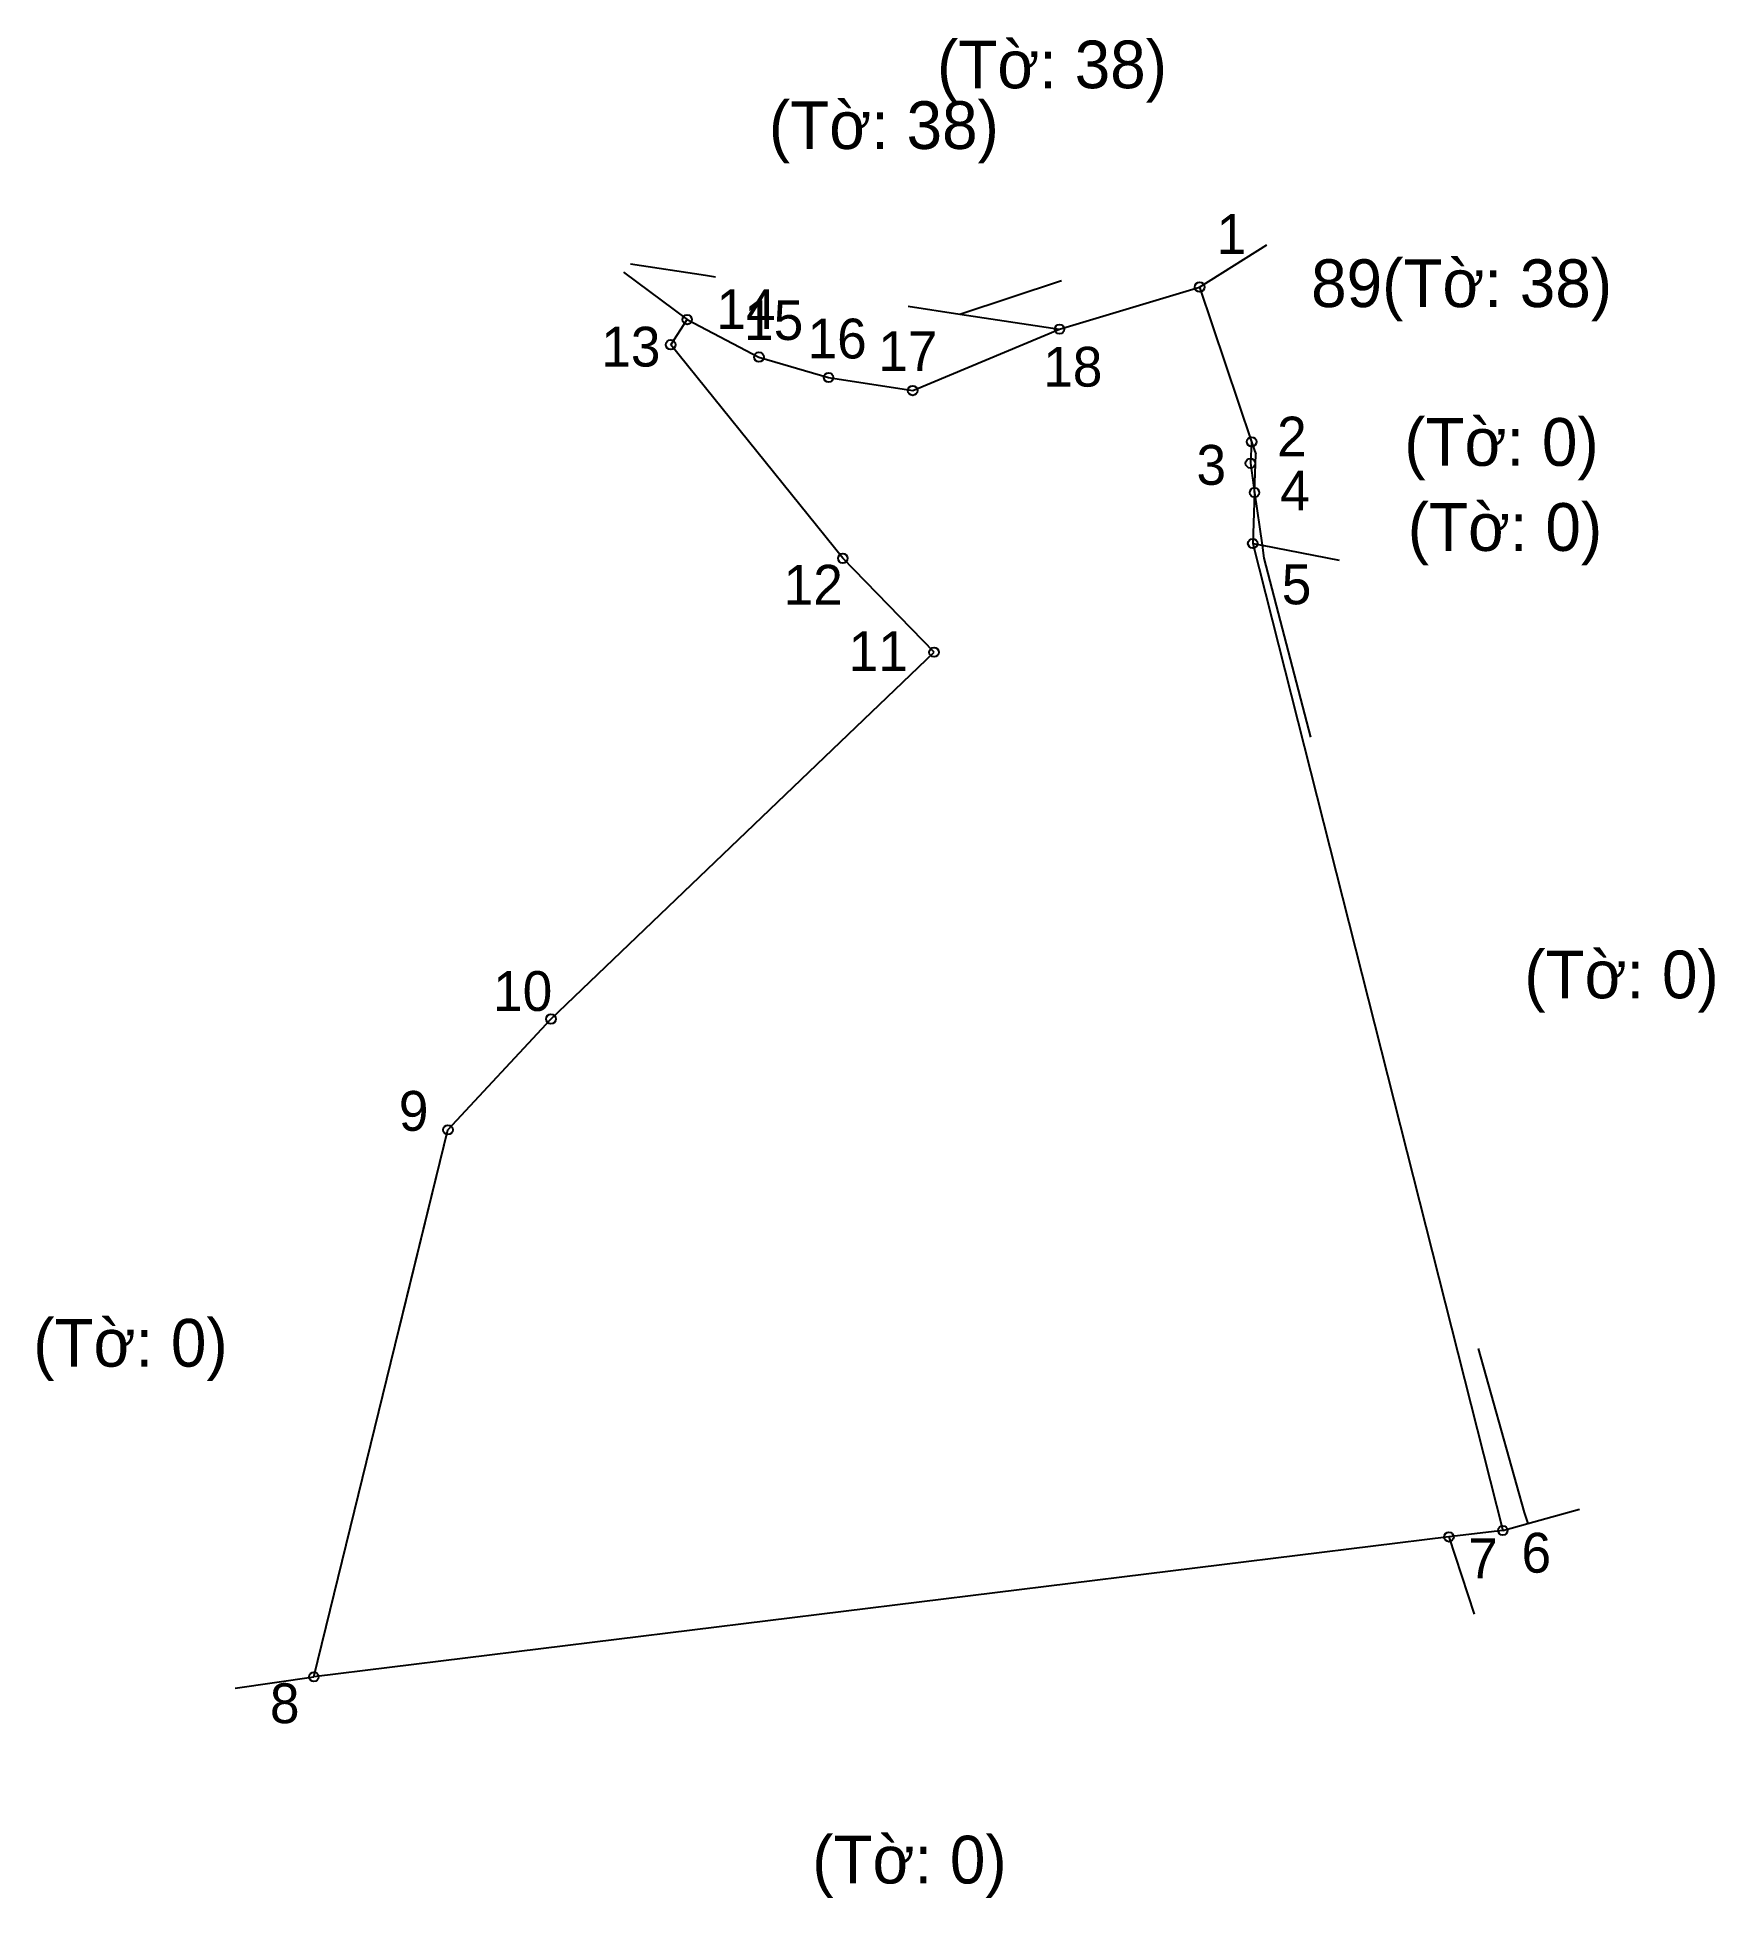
# Model space of a CAD drawing. Extents: x 547452 to 547558, y 1821456 to 1821574.
import ezdxf

# ---------------------------------------------------------------- set-up
doc = ezdxf.new("R2010")
doc.units = 0
for name, color, linetype in [('CanhThua', 7, 'Continuous'), ('MocDinhThua', 7, 'Continuous'), ('NhanTuCan', 7, 'Continuous'), ('RauThua', 7, 'Continuous'), ('SoHieuDinhThua', 7, 'Continuous')]:
    doc.layers.add(name, color=color, linetype=linetype)

msp = doc.modelspace()

# ---------------------------------------------------------------- linework, layer by layer
at = {"layer": 'CanhThua'}
for p, q in [((547516.77, 1821555.6), (547525.63, 1821558.27)), ((547525.63, 1821558.27), (547528.92, 1821548.48)), ((547492.19, 1821554.62), (547493.23, 1821556.21)), ((547493.23, 1821556.21), (547497.77, 1821553.84)), ((547507.49, 1821551.72), (547516.77, 1821555.6)), ((547503.07, 1821541.11), (547492.19, 1821554.62)), ((547497.77, 1821553.84), (547502.17, 1821552.55)), ((547502.17, 1821552.55), (547507.49, 1821551.72)), ((547528.92, 1821548.48), (547528.84, 1821547.12)), ((547528.84, 1821547.12), (547529.1, 1821545.27)), ((547529.1, 1821545.27), (547528.99, 1821542.05)), ((547508.84, 1821535.17), (547503.07, 1821541.11)), ((547528.99, 1821542.05), (547544.8, 1821479.62)), ((547484.62, 1821511.97), (547508.84, 1821535.17)), ((547478.11, 1821504.96), (547484.62, 1821511.97)), ((547469.63, 1821470.36), (547478.11, 1821504.96)), ((547541.39, 1821479.21), (547469.63, 1821470.36)), ((547544.8, 1821479.62), (547541.39, 1821479.21))]:
    msp.add_line(p, q, dxfattribs=at)
at = {"layer": 'MocDinhThua'}
for centre in [(547525.63, 1821558.27), (547493.23, 1821556.21), (547516.77, 1821555.6), (547492.19, 1821554.62), (547497.77, 1821553.84), (547502.17, 1821552.55), (547507.49, 1821551.72), (547528.92, 1821548.48), (547528.84, 1821547.12), (547529.1, 1821545.27), (547528.99, 1821542.05), (547503.07, 1821541.11), (547508.84, 1821535.17), (547484.62, 1821511.97), (547478.11, 1821504.96), (547544.8, 1821479.62), (547541.39, 1821479.21), (547469.63, 1821470.36)]:
    msp.add_circle(centre, 0.302, dxfattribs=at)
at = {"layer": 'RauThua'}
for p, q in [((547525.63, 1821558.27), (547529.87, 1821560.94)), ((547489.21, 1821559.21), (547493.23, 1821556.21)), ((547489.21, 1821559.21), (547493.23, 1821556.21)), ((547489.64, 1821559.73), (547494.38, 1821559.01)), ((547494.38, 1821559.01), (547495.03, 1821558.91)), ((547510.47, 1821556.55), (547516.89, 1821558.68)), ((547507.2, 1821557.05), (547510.47, 1821556.55)), ((547510.47, 1821556.55), (547516.77, 1821555.6)), ((547510.47, 1821556.55), (547516.77, 1821555.6)), ((547528.92, 1821548.48), (547529.19, 1821547.69)), ((547528.92, 1821548.48), (547529.19, 1821547.69)), ((547528.92, 1821548.48), (547529.19, 1821547.69)), ((547529.1, 1821545.27), (547529.19, 1821547.69)), ((547529.1, 1821545.27), (547529.19, 1821547.69)), ((547529.1, 1821545.27), (547529.19, 1821547.69)), ((547529.1, 1821545.27), (547529.58, 1821541.94)), ((547529.1, 1821545.27), (547529.58, 1821541.94)), ((547529.1, 1821545.27), (547529.58, 1821541.94)), ((547528.99, 1821542.05), (547529.58, 1821541.94)), ((547528.99, 1821542.05), (547529.58, 1821541.94)), ((547528.99, 1821542.05), (547529.58, 1821541.94)), ((547529.58, 1821541.94), (547529.7, 1821541.11)), ((547529.58, 1821541.94), (547534.45, 1821540.99)), ((547529.7, 1821541.11), (547532.63, 1821529.79)), ((547474.99, 1821492.21), (547478.11, 1821504.96)), ((547543.25, 1821491.13), (547546.14, 1821480.76)), ((547544.8, 1821479.62), (547546.37, 1821480.06)), ((547544.8, 1821479.62), (547546.37, 1821480.06)), ((547546.14, 1821480.76), (547546.37, 1821480.06)), ((547546.37, 1821480.06), (547549.65, 1821480.97)), ((547541.39, 1821479.21), (547542.98, 1821474.33)), ((547464.65, 1821469.64), (547469.63, 1821470.36))]:
    msp.add_line(p, q, dxfattribs=at)

# ---------------------------------------------------------------- texts
at = {"layer": 'NhanTuCan'}
for s, p in [('(Tờ: 38)', (547509.03, 1821570.84)), ('(Tờ: 38)', (547498.4, 1821567)), ('89(Tờ: 38)', (547532.68, 1821557)), ('(Tờ: 0)', (547538.57, 1821546.96)), ('(Tờ: 0)', (547538.79, 1821541.58)), ('(Tờ: 0)', (547546.16, 1821513.28)), ('(Tờ: 0)', (547451.89, 1821489.98)), ('(Tờ: 0)', (547501.14, 1821457.29))]:
    msp.add_text(s, height=3.019, dxfattribs=at).set_placement(p)
at = {"layer": 'SoHieuDinhThua'}
for s, height, p in [('1', 2.52, (547526.71, 1821560.36)), ('14', 2.516, (547495.08, 1821555.61)), ('15', 2.516, (547496.83, 1821554.92)), ('13', 2.516, (547487.8, 1821553.24)), ('16', 2.516, (547500.84, 1821553.75)), ('17', 2.516, (547505.31, 1821552.96)), ('18', 2.516, (547515.74, 1821551.97)), ('2', 2.52, (547530.53, 1821547.55)), ('3', 2.52, (547525.43, 1821545.76)), ('4', 2.52, (547530.72, 1821544.14)), ('12', 2.516, (547499.33, 1821538.18)), ('5', 2.52, (547530.82, 1821538.2)), ('11', 2.516, (547503.44, 1821533.98)), ('10', 2.516, (547480.96, 1821512.48)), ('9', 2.52, (547475, 1821504.9)), ('7', 2.52, (547542.61, 1821476.6)), ('6', 2.52, (547545.98, 1821476.95)), ('8', 2.52, (547466.85, 1821467.43))]:
    msp.add_text(s, height=height, dxfattribs=at).set_placement(p)

doc.saveas('drawing.dxf')
